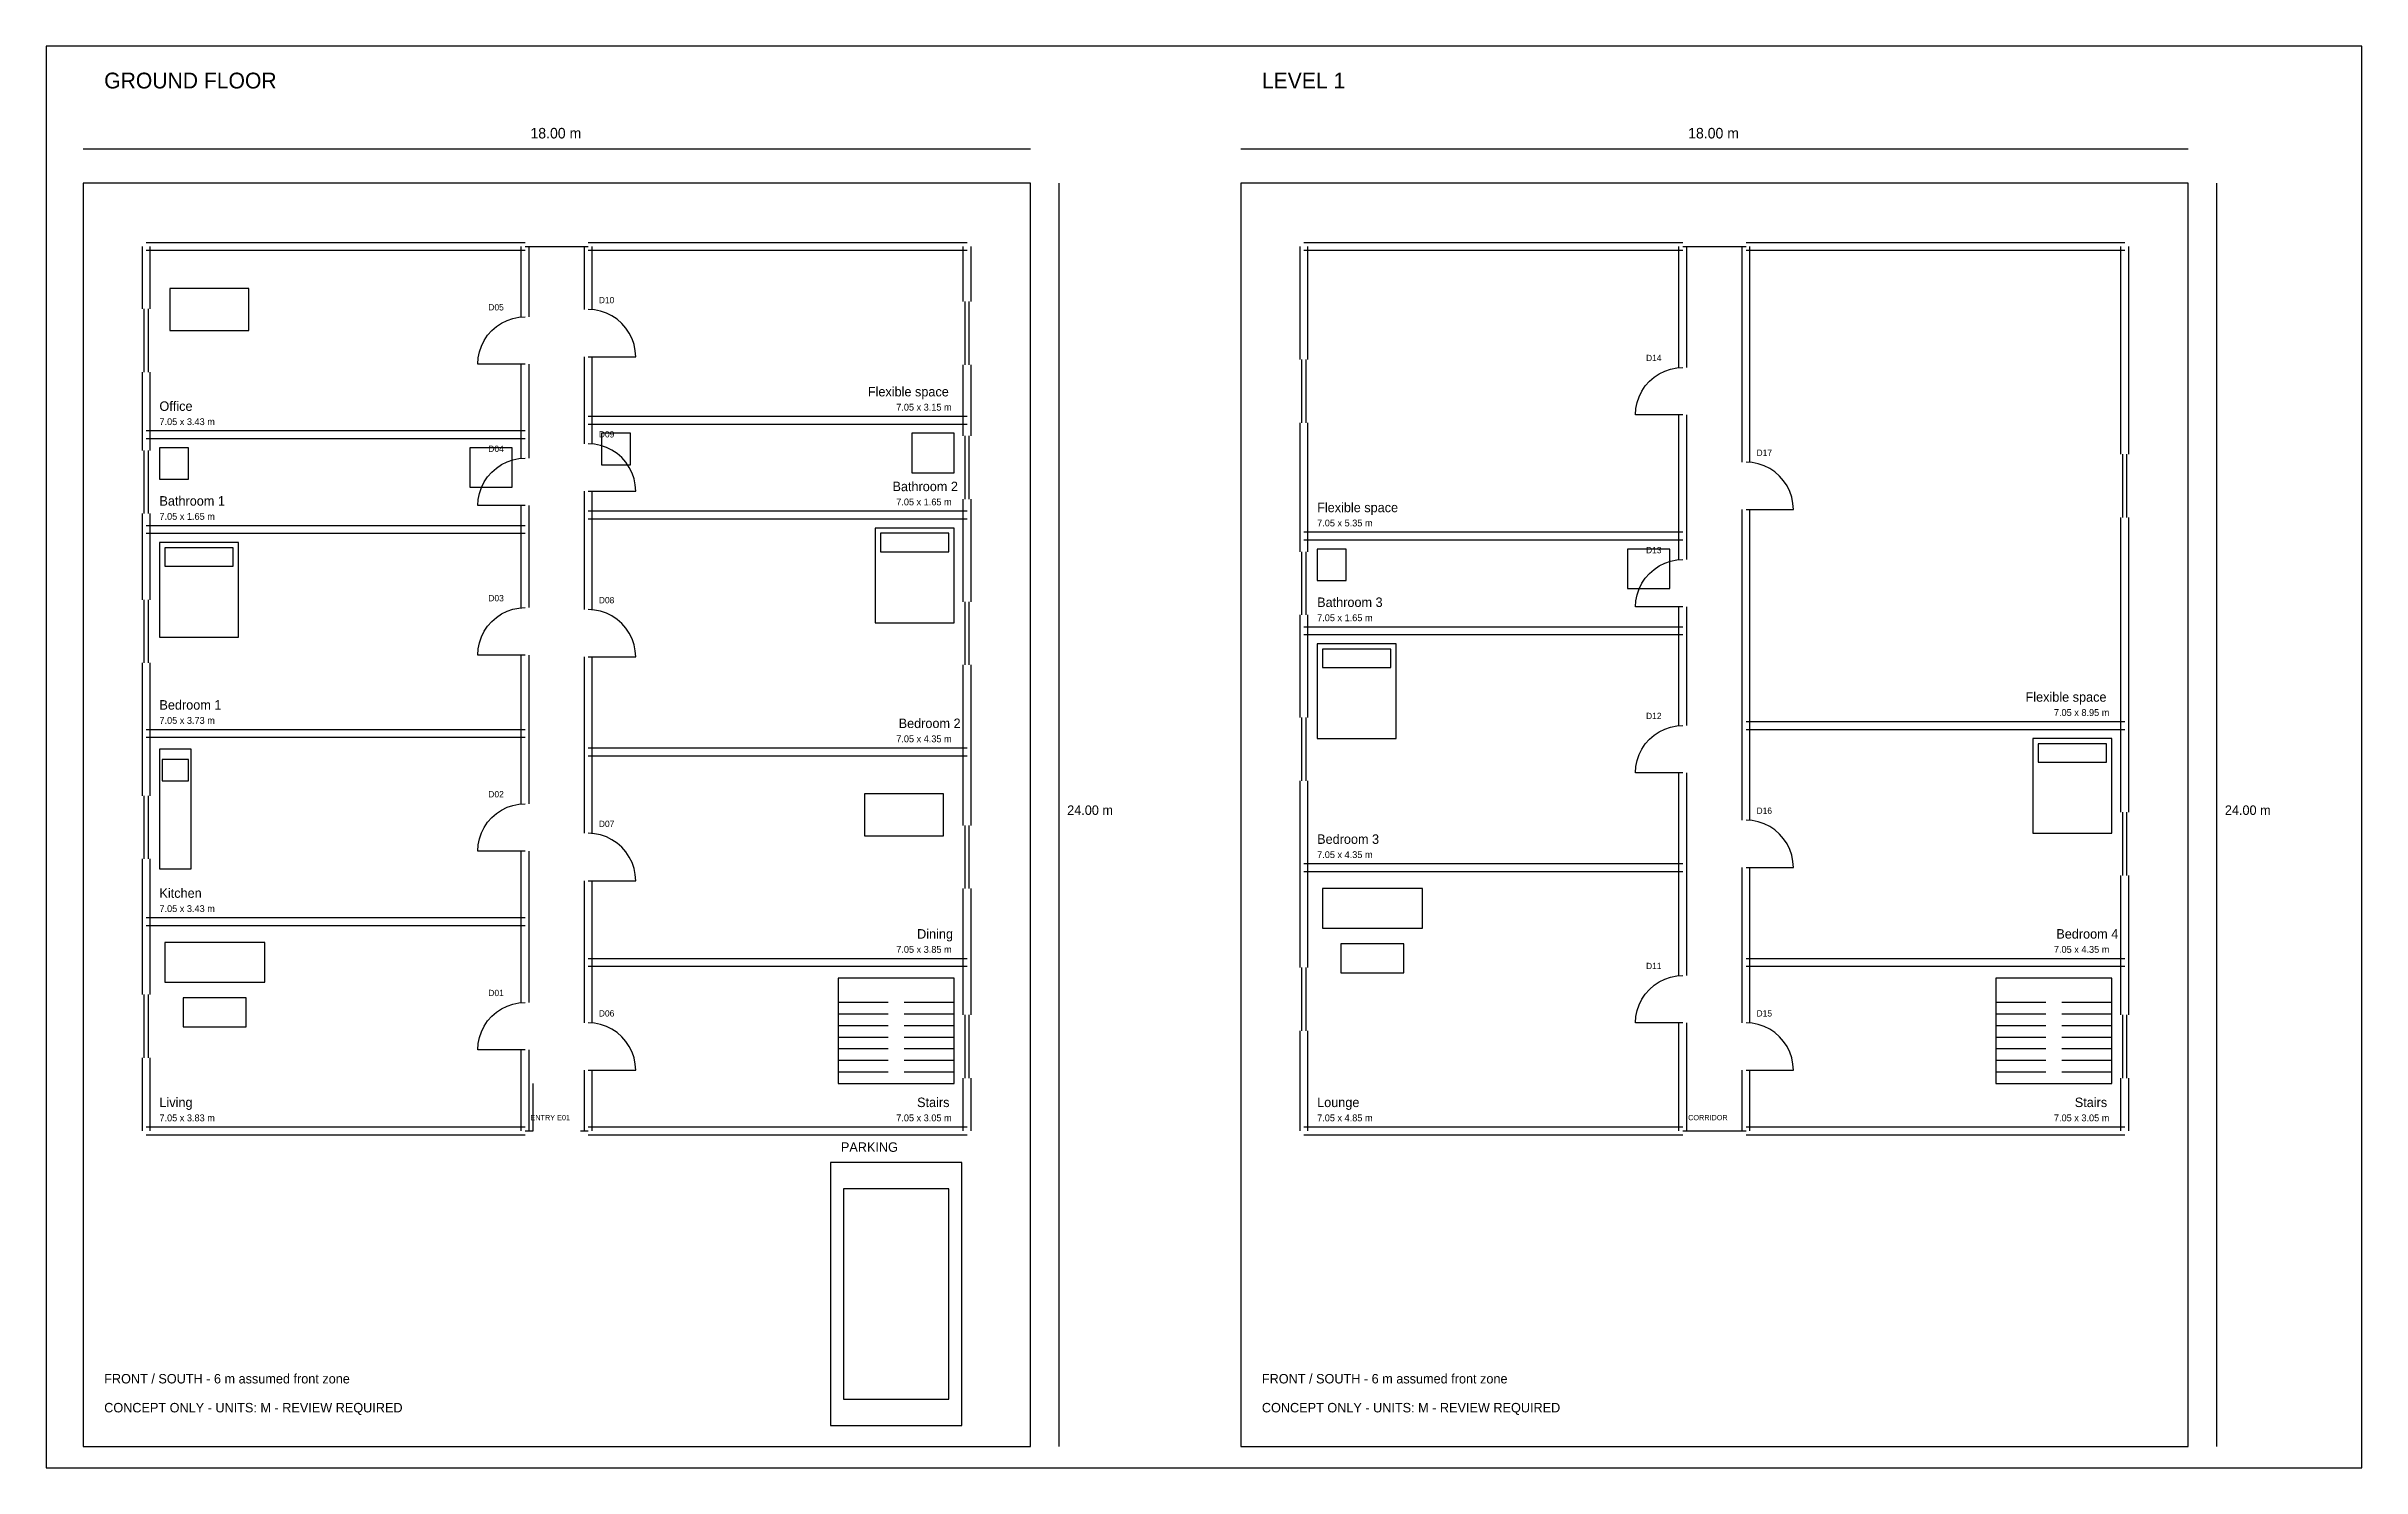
# Model space of a CAD drawing. Extents: x -0.7 to 43.3, y -0.4 to 26.6.
import ezdxf

# ---------------------------------------------------------------- set-up
doc = ezdxf.new("R2010")
doc.units = 0
for name, color, linetype in [('DIMENSIONS', 2, 'CONTINUOUS'), ('DOORS', 3, 'CONTINUOUS'), ('FRAME', 8, 'CONTINUOUS'), ('FURNITURE', 8, 'CONTINUOUS'), ('LABELS', 7, 'CONTINUOUS'), ('PLOT', 8, 'CONTINUOUS'), ('SITE', 3, 'CONTINUOUS'), ('STAIRS', 6, 'CONTINUOUS'), ('WALLS', 7, 'CONTINUOUS'), ('WINDOWS', 4, 'CONTINUOUS')]:
    doc.layers.add(name, color=color, linetype=linetype)

msp = doc.modelspace()

# ---------------------------------------------------------------- linework, layer by layer
at = {"layer": 'DIMENSIONS'}
for p, q in [((0, 24.65), (18, 24.65)), ((22, 24.65), (40, 24.65)), ((18.55, 0), (18.55, 24)), ((40.55, 0), (40.55, 24))]:
    msp.add_line(p, q, dxfattribs=at)
at = {"layer": 'DOORS'}
for p, q in [((9.7175, 21.5923), (9.6, 21.6)), ((9.8329, 21.5693), (9.7175, 21.5923)), ((9.9444, 21.5315), (9.8329, 21.5693)), ((7.686, 21.1104), (7.7636, 21.1989)), ((7.7636, 21.1989), (7.8521, 21.2765)), ((7.8521, 21.2765), (7.95, 21.3419)), ((7.95, 21.3419), (8.0556, 21.394)), ((8.0556, 21.394), (8.1671, 21.4318)), ((8.1671, 21.4318), (8.2825, 21.4548)), ((8.2825, 21.4548), (8.4, 21.4625)), ((10.05, 21.4794), (9.9444, 21.5315)), ((10.1479, 21.414), (10.05, 21.4794)), ((10.2364, 21.3364), (10.1479, 21.414)), ((10.314, 21.2479), (10.2364, 21.3364)), ((10.3794, 21.15), (10.314, 21.2479)), ((10.4315, 21.0444), (10.3794, 21.15)), ((7.5, 20.5625), (7.5077, 20.68)), ((7.5077, 20.68), (7.5307, 20.7954)), ((7.5307, 20.7954), (7.5685, 20.9069)), ((7.5685, 20.9069), (7.6206, 21.0125)), ((7.6206, 21.0125), (7.686, 21.1104)), ((9.6, 20.7), (10.5, 20.7)), ((10.4693, 20.9329), (10.4315, 21.0444)), ((10.4923, 20.8175), (10.4693, 20.9329)), ((10.5, 20.7), (10.4923, 20.8175)), ((8.4, 20.5625), (7.5, 20.5625)), ((29.7636, 20.2364), (29.8521, 20.314)), ((29.8521, 20.314), (29.95, 20.3794)), ((29.95, 20.3794), (30.0556, 20.4315)), ((30.0556, 20.4315), (30.1671, 20.4693)), ((30.1671, 20.4693), (30.2825, 20.4923)), ((30.2825, 20.4923), (30.4, 20.5)), ((29.5077, 19.7175), (29.5307, 19.8329)), ((29.5307, 19.8329), (29.5685, 19.9444)), ((29.5685, 19.9444), (29.6206, 20.05)), ((29.6206, 20.05), (29.686, 20.1479)), ((29.686, 20.1479), (29.7636, 20.2364)), ((29.5, 19.6), (29.5077, 19.7175)), ((30.4, 19.6), (29.5, 19.6)), ((9.7175, 19.0423), (9.6, 19.05)), ((9.8329, 19.0193), (9.7175, 19.0423)), ((9.9444, 18.9815), (9.8329, 19.0193)), ((10.05, 18.9294), (9.9444, 18.9815)), ((10.1479, 18.864), (10.05, 18.9294)), ((7.686, 18.4229), (7.7636, 18.5114)), ((7.7636, 18.5114), (7.8521, 18.589)), ((7.8521, 18.589), (7.95, 18.6544)), ((7.95, 18.6544), (8.0556, 18.7065)), ((8.0556, 18.7065), (8.1671, 18.7443)), ((8.1671, 18.7443), (8.2825, 18.7673)), ((8.2825, 18.7673), (8.4, 18.775)), ((10.2364, 18.7864), (10.1479, 18.864)), ((10.314, 18.6979), (10.2364, 18.7864)), ((10.3794, 18.6), (10.314, 18.6979)), ((10.4315, 18.4944), (10.3794, 18.6)), ((10.4693, 18.3829), (10.4315, 18.4944)), ((31.7175, 18.6923), (31.6, 18.7)), ((31.8329, 18.6693), (31.7175, 18.6923)), ((31.9444, 18.6315), (31.8329, 18.6693)), ((32.05, 18.5794), (31.9444, 18.6315)), ((32.1479, 18.514), (32.05, 18.5794)), ((32.2364, 18.4364), (32.1479, 18.514)), ((7.5077, 17.9925), (7.5307, 18.1079)), ((7.5307, 18.1079), (7.5685, 18.2194)), ((7.5685, 18.2194), (7.6206, 18.325)), ((7.6206, 18.325), (7.686, 18.4229)), ((9.6, 18.15), (10.5, 18.15)), ((10.4923, 18.2675), (10.4693, 18.3829)), ((10.5, 18.15), (10.4923, 18.2675)), ((32.314, 18.3479), (32.2364, 18.4364)), ((32.3794, 18.25), (32.314, 18.3479)), ((32.4315, 18.1444), (32.3794, 18.25)), ((32.4693, 18.0329), (32.4315, 18.1444)), ((7.5, 17.875), (7.5077, 17.9925)), ((8.4, 17.875), (7.5, 17.875)), ((31.6, 17.8), (32.5, 17.8)), ((32.4923, 17.9175), (32.4693, 18.0329)), ((32.5, 17.8), (32.4923, 17.9175)), ((29.8521, 16.664), (29.95, 16.7294)), ((29.95, 16.7294), (30.0556, 16.7815)), ((30.0556, 16.7815), (30.1671, 16.8193)), ((30.1671, 16.8193), (30.2825, 16.8423)), ((30.2825, 16.8423), (30.4, 16.85)), ((29.5307, 16.1829), (29.5685, 16.2944)), ((29.5685, 16.2944), (29.6206, 16.4)), ((29.6206, 16.4), (29.686, 16.4979)), ((29.686, 16.4979), (29.7636, 16.5864)), ((29.7636, 16.5864), (29.8521, 16.664)), ((7.95, 15.8169), (8.0556, 15.869)), ((8.0556, 15.869), (8.1671, 15.9068)), ((8.1671, 15.9068), (8.2825, 15.9298)), ((8.2825, 15.9298), (8.4, 15.9375)), ((9.7175, 15.8923), (9.6, 15.9)), ((9.8329, 15.8693), (9.7175, 15.8923)), ((9.9444, 15.8315), (9.8329, 15.8693)), ((29.5, 15.95), (29.5077, 16.0675)), ((30.4, 15.95), (29.5, 15.95)), ((29.5077, 16.0675), (29.5307, 16.1829)), ((7.5685, 15.3819), (7.6206, 15.4875)), ((7.6206, 15.4875), (7.686, 15.5854)), ((7.686, 15.5854), (7.7636, 15.6739)), ((7.7636, 15.6739), (7.8521, 15.7515)), ((7.8521, 15.7515), (7.95, 15.8169)), ((10.05, 15.7794), (9.9444, 15.8315)), ((10.1479, 15.714), (10.05, 15.7794)), ((10.2364, 15.6364), (10.1479, 15.714)), ((10.314, 15.5479), (10.2364, 15.6364)), ((10.3794, 15.45), (10.314, 15.5479)), ((10.4315, 15.3444), (10.3794, 15.45)), ((7.5, 15.0375), (7.5077, 15.155)), ((8.4, 15.0375), (7.5, 15.0375)), ((7.5077, 15.155), (7.5307, 15.2704)), ((7.5307, 15.2704), (7.5685, 15.3819)), ((9.6, 15), (10.5, 15)), ((10.4693, 15.2329), (10.4315, 15.3444)), ((10.4923, 15.1175), (10.4693, 15.2329)), ((10.5, 15), (10.4923, 15.1175)), ((30.0556, 13.6315), (30.1671, 13.6693)), ((30.1671, 13.6693), (30.2825, 13.6923)), ((30.2825, 13.6923), (30.4, 13.7)), ((29.5685, 13.1444), (29.6206, 13.25)), ((29.6206, 13.25), (29.686, 13.3479)), ((29.686, 13.3479), (29.7636, 13.4364)), ((29.7636, 13.4364), (29.8521, 13.514)), ((29.8521, 13.514), (29.95, 13.5794)), ((29.95, 13.5794), (30.0556, 13.6315)), ((29.5, 12.8), (29.5077, 12.9175)), ((30.4, 12.8), (29.5, 12.8)), ((29.5077, 12.9175), (29.5307, 13.0329)), ((29.5307, 13.0329), (29.5685, 13.1444)), ((7.686, 11.8604), (7.7636, 11.9489)), ((7.7636, 11.9489), (7.8521, 12.0265)), ((7.8521, 12.0265), (7.95, 12.0919)), ((7.95, 12.0919), (8.0556, 12.144)), ((8.0556, 12.144), (8.1671, 12.1818)), ((8.1671, 12.1818), (8.2825, 12.2048)), ((8.2825, 12.2048), (8.4, 12.2125)), ((31.7175, 11.8923), (31.6, 11.9)), ((31.8329, 11.8693), (31.7175, 11.8923)), ((7.5077, 11.43), (7.5307, 11.5454)), ((7.5307, 11.5454), (7.5685, 11.6569)), ((7.5685, 11.6569), (7.6206, 11.7625)), ((7.6206, 11.7625), (7.686, 11.8604)), ((9.7175, 11.6423), (9.6, 11.65)), ((9.8329, 11.6193), (9.7175, 11.6423)), ((9.9444, 11.5815), (9.8329, 11.6193)), ((10.05, 11.5294), (9.9444, 11.5815)), ((10.1479, 11.464), (10.05, 11.5294)), ((10.2364, 11.3864), (10.1479, 11.464)), ((31.9444, 11.8315), (31.8329, 11.8693)), ((32.05, 11.7794), (31.9444, 11.8315)), ((32.1479, 11.714), (32.05, 11.7794)), ((32.2364, 11.6364), (32.1479, 11.714)), ((32.314, 11.5479), (32.2364, 11.6364)), ((32.3794, 11.45), (32.314, 11.5479)), ((32.4315, 11.3444), (32.3794, 11.45)), ((7.5, 11.3125), (7.5077, 11.43)), ((8.4, 11.3125), (7.5, 11.3125)), ((10.314, 11.2979), (10.2364, 11.3864)), ((10.3794, 11.2), (10.314, 11.2979)), ((10.4315, 11.0944), (10.3794, 11.2)), ((10.4693, 10.9829), (10.4315, 11.0944)), ((31.6, 11), (32.5, 11)), ((32.4693, 11.2329), (32.4315, 11.3444)), ((32.4923, 11.1175), (32.4693, 11.2329)), ((32.5, 11), (32.4923, 11.1175)), ((9.6, 10.75), (10.5, 10.75)), ((10.4923, 10.8675), (10.4693, 10.9829)), ((10.5, 10.75), (10.4923, 10.8675)), ((29.8521, 8.764), (29.95, 8.8294)), ((29.95, 8.8294), (30.0556, 8.8815)), ((30.0556, 8.8815), (30.1671, 8.9193)), ((30.1671, 8.9193), (30.2825, 8.9423)), ((30.2825, 8.9423), (30.4, 8.95)), ((7.95, 8.3169), (8.0556, 8.369)), ((8.0556, 8.369), (8.1671, 8.4068)), ((8.1671, 8.4068), (8.2825, 8.4298)), ((8.2825, 8.4298), (8.4, 8.4375)), ((29.5307, 8.2829), (29.5685, 8.3944)), ((29.5685, 8.3944), (29.6206, 8.5)), ((29.6206, 8.5), (29.686, 8.5979)), ((29.686, 8.5979), (29.7636, 8.6864)), ((29.7636, 8.6864), (29.8521, 8.764)), ((7.5685, 7.8819), (7.6206, 7.9875)), ((7.6206, 7.9875), (7.686, 8.0854)), ((7.686, 8.0854), (7.7636, 8.1739)), ((7.7636, 8.1739), (7.8521, 8.2515)), ((7.8521, 8.2515), (7.95, 8.3169)), ((9.7175, 8.0423), (9.6, 8.05)), ((9.8329, 8.0193), (9.7175, 8.0423)), ((9.9444, 7.9815), (9.8329, 8.0193)), ((10.05, 7.9294), (9.9444, 7.9815)), ((10.1479, 7.864), (10.05, 7.9294)), ((29.5, 8.05), (29.5077, 8.1675)), ((30.4, 8.05), (29.5, 8.05)), ((29.5077, 8.1675), (29.5307, 8.2829)), ((31.7175, 8.0423), (31.6, 8.05)), ((31.8329, 8.0193), (31.7175, 8.0423)), ((31.9444, 7.9815), (31.8329, 8.0193)), ((32.05, 7.9294), (31.9444, 7.9815)), ((32.1479, 7.864), (32.05, 7.9294)), ((7.5, 7.5375), (7.5077, 7.655)), ((8.4, 7.5375), (7.5, 7.5375)), ((7.5077, 7.655), (7.5307, 7.7704)), ((7.5307, 7.7704), (7.5685, 7.8819)), ((10.2364, 7.7864), (10.1479, 7.864)), ((10.314, 7.6979), (10.2364, 7.7864)), ((10.3794, 7.6), (10.314, 7.6979)), ((10.4315, 7.4944), (10.3794, 7.6)), ((10.4693, 7.3829), (10.4315, 7.4944)), ((32.2364, 7.7864), (32.1479, 7.864)), ((32.314, 7.6979), (32.2364, 7.7864)), ((32.3794, 7.6), (32.314, 7.6979)), ((32.4315, 7.4944), (32.3794, 7.6)), ((32.4693, 7.3829), (32.4315, 7.4944)), ((9.6, 7.15), (10.5, 7.15)), ((10.4923, 7.2675), (10.4693, 7.3829)), ((10.5, 7.15), (10.4923, 7.2675)), ((31.6, 7.15), (32.5, 7.15)), ((32.4923, 7.2675), (32.4693, 7.3829)), ((32.5, 7.15), (32.4923, 7.2675)), ((8.55, 6), (8.55, 6.9))]:
    msp.add_line(p, q, dxfattribs=at)
at = {"layer": 'FRAME'}
for p, q in [((43.3, 26.6), (-0.7, 26.6)), ((-0.7, 26.6), (-0.7, -0.4)), ((43.3, -0.4), (43.3, 26.6)), ((-0.7, -0.4), (43.3, -0.4))]:
    msp.add_line(p, q, dxfattribs=at)
at = {"layer": 'FURNITURE'}
for p, q in [((3.15, 22), (1.65, 22)), ((1.65, 22), (1.65, 21.2)), ((3.15, 21.2), (3.15, 22)), ((1.65, 21.2), (3.15, 21.2)), ((2, 18.975), (1.45, 18.975)), ((1.45, 18.975), (1.45, 18.375)), ((2, 18.375), (2, 18.975)), ((8.15, 18.975), (7.35, 18.975)), ((7.35, 18.975), (7.35, 18.225)), ((8.15, 18.225), (8.15, 18.975)), ((10.4, 19.25), (9.85, 19.25)), ((9.85, 19.25), (9.85, 18.65)), ((10.4, 18.65), (10.4, 19.25)), ((16.55, 19.25), (15.75, 19.25)), ((15.75, 19.25), (15.75, 18.5)), ((16.55, 18.5), (16.55, 19.25)), ((9.85, 18.65), (10.4, 18.65)), ((15.75, 18.5), (16.55, 18.5)), ((1.45, 18.375), (2, 18.375)), ((7.35, 18.225), (8.15, 18.225)), ((2.95, 17.175), (1.45, 17.175)), ((1.45, 17.175), (1.45, 15.375)), ((2.95, 15.375), (2.95, 17.175)), ((16.55, 17.45), (15.05, 17.45)), ((15.05, 17.45), (15.05, 15.65)), ((16.45, 17.35), (15.15, 17.35)), ((15.15, 17.35), (15.15, 17)), ((16.45, 17), (16.45, 17.35)), ((16.55, 15.65), (16.55, 17.45)), ((2.85, 17.075), (1.55, 17.075)), ((1.55, 17.075), (1.55, 16.725)), ((1.55, 16.725), (2.85, 16.725)), ((2.85, 16.725), (2.85, 17.075)), ((15.15, 17), (16.45, 17)), ((24, 17.05), (23.45, 17.05)), ((23.45, 17.05), (23.45, 16.45)), ((24, 16.45), (24, 17.05)), ((30.15, 17.05), (29.35, 17.05)), ((29.35, 17.05), (29.35, 16.3)), ((30.15, 16.3), (30.15, 17.05)), ((23.45, 16.45), (24, 16.45)), ((29.35, 16.3), (30.15, 16.3)), ((15.05, 15.65), (16.55, 15.65)), ((1.45, 15.375), (2.95, 15.375)), ((24.95, 15.25), (23.45, 15.25)), ((23.45, 15.25), (23.45, 13.45)), ((24.85, 15.15), (23.55, 15.15)), ((23.55, 15.15), (23.55, 14.8)), ((24.85, 14.8), (24.85, 15.15)), ((24.95, 13.45), (24.95, 15.25)), ((23.55, 14.8), (24.85, 14.8)), ((2.05, 13.25), (1.45, 13.25)), ((1.45, 13.25), (1.45, 10.975)), ((2.05, 10.975), (2.05, 13.25)), ((23.45, 13.45), (24.95, 13.45)), ((38.55, 13.45), (37.05, 13.45)), ((37.05, 13.45), (37.05, 11.65)), ((38.45, 13.35), (37.15, 13.35)), ((37.15, 13.35), (37.15, 13)), ((38.45, 13), (38.45, 13.35)), ((38.55, 11.65), (38.55, 13.45)), ((2, 13.05), (1.5, 13.05)), ((1.5, 13.05), (1.5, 12.65)), ((2, 12.65), (2, 13.05)), ((37.15, 13), (38.45, 13)), ((1.5, 12.65), (2, 12.65)), ((16.35, 12.4), (14.85, 12.4)), ((14.85, 12.4), (14.85, 11.6)), ((16.35, 11.6), (16.35, 12.4)), ((14.85, 11.6), (16.35, 11.6)), ((37.05, 11.65), (38.55, 11.65)), ((1.45, 10.975), (2.05, 10.975)), ((25.45, 10.6), (23.55, 10.6)), ((23.55, 10.6), (23.55, 9.85)), ((25.45, 9.85), (25.45, 10.6)), ((23.55, 9.85), (25.45, 9.85)), ((3.45, 9.575), (1.55, 9.575)), ((1.55, 9.575), (1.55, 8.825)), ((3.45, 8.825), (3.45, 9.575)), ((25.1, 9.55), (23.9, 9.55)), ((23.9, 9.55), (23.9, 9)), ((25.1, 9), (25.1, 9.55)), ((1.55, 8.825), (3.45, 8.825)), ((23.9, 9), (25.1, 9)), ((3.1, 8.525), (1.9, 8.525)), ((1.9, 8.525), (1.9, 7.975)), ((3.1, 7.975), (3.1, 8.525)), ((1.9, 7.975), (3.1, 7.975)), ((16.45, 4.9), (14.45, 4.9)), ((14.45, 4.9), (14.45, 0.9)), ((16.45, 0.9), (16.45, 4.9)), ((14.45, 0.9), (16.45, 0.9))]:
    msp.add_line(p, q, dxfattribs=at)
at = {"layer": 'PLOT'}
for p, q in [((18, 24), (0, 24)), ((0, 24), (0, 0)), ((18, 0), (18, 24)), ((40, 24), (22, 24)), ((22, 24), (22, 0)), ((40, 0), (40, 24)), ((0, 0), (18, 0)), ((22, 0), (40, 0))]:
    msp.add_line(p, q, dxfattribs=at)
at = {"layer": 'SITE'}
for p, q in [((16.7, 5.4), (14.2, 5.4)), ((14.2, 5.4), (14.2, 0.4)), ((16.7, 0.4), (16.7, 5.4)), ((14.2, 0.4), (16.7, 0.4))]:
    msp.add_line(p, q, dxfattribs=at)
at = {"layer": 'STAIRS'}
for p, q in [((16.55, 8.9), (14.35, 8.9)), ((14.35, 8.9), (14.35, 6.9)), ((16.55, 6.9), (16.55, 8.9)), ((38.55, 8.9), (36.35, 8.9)), ((36.35, 8.9), (36.35, 6.9)), ((38.55, 6.9), (38.55, 8.9)), ((14.35, 8.44), (15.3, 8.44)), ((15.6, 8.44), (16.55, 8.44)), ((36.35, 8.44), (37.3, 8.44)), ((37.6, 8.44), (38.55, 8.44)), ((14.35, 8.22), (15.3, 8.22)), ((14.35, 8), (15.3, 8)), ((15.6, 8.22), (16.55, 8.22)), ((15.6, 8), (16.55, 8)), ((36.35, 8.22), (37.3, 8.22)), ((36.35, 8), (37.3, 8)), ((37.6, 8.22), (38.55, 8.22)), ((37.6, 8), (38.55, 8)), ((14.35, 7.78), (15.3, 7.78)), ((14.35, 7.56), (15.3, 7.56)), ((15.6, 7.78), (16.55, 7.78)), ((15.6, 7.56), (16.55, 7.56)), ((36.35, 7.78), (37.3, 7.78)), ((36.35, 7.56), (37.3, 7.56)), ((37.6, 7.78), (38.55, 7.78)), ((37.6, 7.56), (38.55, 7.56)), ((14.35, 7.34), (15.3, 7.34)), ((14.35, 7.12), (15.3, 7.12)), ((15.6, 7.34), (16.55, 7.34)), ((15.6, 7.12), (16.55, 7.12)), ((36.35, 7.34), (37.3, 7.34)), ((36.35, 7.12), (37.3, 7.12)), ((37.6, 7.34), (38.55, 7.34)), ((37.6, 7.12), (38.55, 7.12)), ((14.35, 6.9), (16.55, 6.9)), ((14.35, 6.9), (15.3, 6.9)), ((15.6, 6.9), (16.55, 6.9)), ((36.35, 6.9), (38.55, 6.9)), ((36.35, 6.9), (37.3, 6.9)), ((37.6, 6.9), (38.55, 6.9))]:
    msp.add_line(p, q, dxfattribs=at)
at = {"layer": 'WALLS'}
for p, q in [((1.125, 21.6125), (1.125, 22.8)), ((1.2, 22.875), (8.4, 22.875)), ((1.2, 22.725), (8.4, 22.725)), ((1.275, 21.6125), (1.275, 22.8)), ((8.325, 21.4625), (8.325, 22.8)), ((8.4, 22.8), (9.6, 22.8)), ((8.475, 21.4625), (8.475, 22.8)), ((9.525, 21.6), (9.525, 22.8)), ((9.6, 22.875), (16.8, 22.875)), ((9.6, 22.725), (16.8, 22.725)), ((9.675, 21.6), (9.675, 22.8)), ((16.725, 21.75), (16.725, 22.8)), ((16.875, 21.75), (16.875, 22.8)), ((23.125, 20.65), (23.125, 22.8)), ((23.2, 22.875), (30.4, 22.875)), ((23.2, 22.725), (30.4, 22.725)), ((23.275, 20.65), (23.275, 22.8)), ((30.325, 20.5), (30.325, 22.8)), ((30.4, 22.8), (31.6, 22.8)), ((30.475, 20.5), (30.475, 22.8)), ((31.525, 18.7), (31.525, 22.8)), ((31.6, 22.875), (38.8, 22.875)), ((31.6, 22.725), (38.8, 22.725)), ((31.675, 18.7), (31.675, 22.8)), ((38.725, 18.85), (38.725, 22.8)), ((38.875, 18.85), (38.875, 22.8)), ((9.525, 19.5), (9.525, 20.7)), ((9.675, 19.5), (9.675, 20.7)), ((1.125, 19.225), (1.125, 20.4125)), ((1.275, 19.225), (1.275, 20.4125)), ((8.325, 19.225), (8.325, 20.5625)), ((8.475, 19.225), (8.475, 20.5625)), ((16.725, 19.5), (16.725, 20.55)), ((16.875, 19.5), (16.875, 20.55)), ((9.525, 19.05), (9.525, 19.5)), ((9.6, 19.575), (16.8, 19.575)), ((9.6, 19.425), (16.8, 19.425)), ((9.675, 19.05), (9.675, 19.5)), ((16.725, 19.2), (16.725, 19.5)), ((16.875, 19.2), (16.875, 19.5)), ((23.125, 17.3), (23.125, 19.45)), ((23.275, 17.3), (23.275, 19.45)), ((30.325, 17.3), (30.325, 19.6)), ((30.475, 17.3), (30.475, 19.6)), ((1.125, 18.925), (1.125, 19.225)), ((1.2, 19.3), (8.4, 19.3)), ((1.2, 19.15), (8.4, 19.15)), ((1.275, 18.925), (1.275, 19.225)), ((8.325, 18.775), (8.325, 19.225)), ((8.475, 18.775), (8.475, 19.225)), ((9.525, 17.7), (9.525, 18.15)), ((9.675, 17.7), (9.675, 18.15)), ((1.125, 17.425), (1.125, 17.725)), ((1.275, 17.425), (1.275, 17.725)), ((8.325, 17.425), (8.325, 17.875)), ((8.475, 17.425), (8.475, 17.875)), ((9.525, 15.9), (9.525, 17.7)), ((9.6, 17.775), (16.8, 17.775)), ((9.6, 17.625), (16.8, 17.625)), ((9.675, 15.9), (9.675, 17.7)), ((16.725, 17.7), (16.725, 18)), ((16.725, 16.05), (16.725, 17.7)), ((16.875, 17.7), (16.875, 18)), ((16.875, 16.05), (16.875, 17.7)), ((31.525, 13.7), (31.525, 17.8)), ((31.675, 13.7), (31.675, 17.8)), ((38.725, 13.7), (38.725, 17.65)), ((38.875, 13.7), (38.875, 17.65)), ((1.125, 16.0875), (1.125, 17.425)), ((1.2, 17.5), (8.4, 17.5)), ((1.2, 17.35), (8.4, 17.35)), ((1.275, 16.0875), (1.275, 17.425)), ((8.325, 15.9375), (8.325, 17.425)), ((8.475, 15.9375), (8.475, 17.425)), ((23.125, 17), (23.125, 17.3)), ((23.2, 17.375), (30.4, 17.375)), ((23.2, 17.225), (30.4, 17.225)), ((23.275, 17), (23.275, 17.3)), ((30.325, 16.85), (30.325, 17.3)), ((30.475, 16.85), (30.475, 17.3)), ((30.325, 15.5), (30.325, 15.95)), ((30.475, 15.5), (30.475, 15.95)), ((23.125, 15.5), (23.125, 15.8)), ((23.125, 13.85), (23.125, 15.5)), ((23.2, 15.575), (30.4, 15.575)), ((23.2, 15.425), (30.4, 15.425)), ((23.275, 15.5), (23.275, 15.8)), ((23.275, 13.85), (23.275, 15.5)), ((30.325, 13.7), (30.325, 15.5)), ((30.475, 13.7), (30.475, 15.5)), ((8.325, 13.55), (8.325, 15.0375)), ((8.475, 13.55), (8.475, 15.0375)), ((9.525, 13.2), (9.525, 15)), ((9.675, 13.2), (9.675, 15)), ((1.125, 13.55), (1.125, 14.8875)), ((1.275, 13.55), (1.275, 14.8875)), ((16.725, 13.2), (16.725, 14.85)), ((16.875, 13.2), (16.875, 14.85)), ((31.525, 11.9), (31.525, 13.7)), ((31.6, 13.775), (38.8, 13.775)), ((31.675, 11.9), (31.675, 13.7)), ((38.725, 12.05), (38.725, 13.7)), ((38.875, 12.05), (38.875, 13.7)), ((1.125, 12.3625), (1.125, 13.55)), ((1.2, 13.625), (8.4, 13.625)), ((1.2, 13.475), (8.4, 13.475)), ((1.275, 12.3625), (1.275, 13.55)), ((8.325, 12.2125), (8.325, 13.55)), ((8.475, 12.2125), (8.475, 13.55)), ((9.525, 11.65), (9.525, 13.2)), ((9.6, 13.275), (16.8, 13.275)), ((9.675, 11.65), (9.675, 13.2)), ((16.725, 11.8), (16.725, 13.2)), ((16.875, 11.8), (16.875, 13.2)), ((31.6, 13.625), (38.8, 13.625)), ((9.6, 13.125), (16.8, 13.125)), ((30.325, 11), (30.325, 12.8)), ((30.475, 11), (30.475, 12.8)), ((23.125, 11), (23.125, 12.65)), ((23.275, 11), (23.275, 12.65)), ((1.125, 9.975), (1.125, 11.1625)), ((1.275, 9.975), (1.275, 11.1625)), ((8.325, 9.975), (8.325, 11.3125)), ((8.475, 9.975), (8.475, 11.3125)), ((23.125, 9.1), (23.125, 11)), ((23.2, 11.075), (30.4, 11.075)), ((23.275, 9.1), (23.275, 11)), ((30.325, 8.95), (30.325, 11)), ((30.475, 8.95), (30.475, 11)), ((31.525, 9.2), (31.525, 11)), ((31.675, 9.2), (31.675, 11)), ((9.525, 9.2), (9.525, 10.75)), ((9.675, 9.2), (9.675, 10.75)), ((16.725, 9.2), (16.725, 10.6)), ((16.875, 9.2), (16.875, 10.6)), ((23.2, 10.925), (30.4, 10.925)), ((38.725, 9.2), (38.725, 10.85)), ((38.875, 9.2), (38.875, 10.85)), ((1.125, 8.5875), (1.125, 9.975)), ((1.2, 10.05), (8.4, 10.05)), ((1.2, 9.9), (8.4, 9.9)), ((1.275, 8.5875), (1.275, 9.975)), ((8.325, 8.4375), (8.325, 9.975)), ((8.475, 8.4375), (8.475, 9.975)), ((9.6, 9.275), (16.8, 9.275)), ((31.6, 9.275), (38.8, 9.275)), ((9.525, 8.05), (9.525, 9.2)), ((9.6, 9.125), (16.8, 9.125)), ((9.675, 8.05), (9.675, 9.2)), ((16.725, 8.2), (16.725, 9.2)), ((16.875, 8.2), (16.875, 9.2)), ((31.525, 8.05), (31.525, 9.2)), ((31.6, 9.125), (38.8, 9.125)), ((31.675, 8.05), (31.675, 9.2)), ((38.725, 8.2), (38.725, 9.2)), ((38.875, 8.2), (38.875, 9.2)), ((30.325, 6), (30.325, 8.05)), ((30.475, 6), (30.475, 8.05)), ((8.325, 6), (8.325, 7.5375)), ((8.475, 6), (8.475, 7.5375)), ((23.125, 6), (23.125, 7.9)), ((23.275, 6), (23.275, 7.9)), ((1.125, 6), (1.125, 7.3875)), ((1.275, 6), (1.275, 7.3875)), ((9.525, 6), (9.525, 7.15)), ((9.675, 6), (9.675, 7.15)), ((31.525, 6), (31.525, 7.15)), ((31.675, 6), (31.675, 7.15)), ((16.725, 6), (16.725, 7)), ((16.875, 6), (16.875, 7)), ((38.725, 6), (38.725, 7)), ((38.875, 6), (38.875, 7)), ((1.2, 6.075), (8.4, 6.075)), ((1.2, 5.925), (8.4, 5.925)), ((8.4, 6), (8.55, 6)), ((9.45, 6), (9.6, 6)), ((9.6, 6.075), (16.8, 6.075)), ((9.6, 5.925), (16.8, 5.925)), ((23.2, 6.075), (30.4, 6.075)), ((23.2, 5.925), (30.4, 5.925)), ((30.4, 6), (31.6, 6)), ((31.6, 6.075), (38.8, 6.075)), ((31.6, 5.925), (38.8, 5.925))]:
    msp.add_line(p, q, dxfattribs=at)
at = {"layer": 'WINDOWS'}
for p, q in [((1.16, 20.4125), (1.16, 21.6125)), ((1.24, 20.4125), (1.24, 21.6125)), ((16.76, 20.55), (16.76, 21.75)), ((16.84, 20.55), (16.84, 21.75)), ((23.16, 19.45), (23.16, 20.65)), ((23.24, 19.45), (23.24, 20.65)), ((1.16, 17.725), (1.16, 18.925)), ((1.24, 17.725), (1.24, 18.925)), ((16.76, 18), (16.76, 19.2)), ((16.84, 18), (16.84, 19.2)), ((38.76, 17.65), (38.76, 18.85)), ((38.84, 17.65), (38.84, 18.85)), ((23.16, 15.8), (23.16, 17)), ((23.24, 15.8), (23.24, 17)), ((1.16, 14.8875), (1.16, 16.0875)), ((1.24, 14.8875), (1.24, 16.0875)), ((16.76, 14.85), (16.76, 16.05)), ((16.84, 14.85), (16.84, 16.05)), ((23.16, 12.65), (23.16, 13.85)), ((23.24, 12.65), (23.24, 13.85)), ((1.16, 11.1625), (1.16, 12.3625)), ((1.24, 11.1625), (1.24, 12.3625)), ((38.76, 10.85), (38.76, 12.05)), ((38.84, 10.85), (38.84, 12.05)), ((16.76, 10.6), (16.76, 11.8)), ((16.84, 10.6), (16.84, 11.8)), ((23.16, 7.9), (23.16, 9.1)), ((23.24, 7.9), (23.24, 9.1)), ((1.16, 7.3875), (1.16, 8.5875)), ((1.24, 7.3875), (1.24, 8.5875)), ((16.76, 7), (16.76, 8.2)), ((16.84, 7), (16.84, 8.2)), ((38.76, 7), (38.76, 8.2)), ((38.84, 7), (38.84, 8.2))]:
    msp.add_line(p, q, dxfattribs=at)

# ---------------------------------------------------------------- texts
at = {"layer": 'LABELS'}
for s, height, p in [('GROUND FLOOR', 0.3, (0.4, 25.8)), ('LEVEL 1', 0.3, (22.4, 25.8)), ('18.00 m', 0.2, (8.5, 24.85)), ('18.00 m', 0.2, (30.5, 24.85)), ('D05', 0.12, (7.7, 21.5825)), ('D10', 0.12, (9.8, 21.72)), ('D14', 0.12, (29.7, 20.62)), ('Office', 0.18, (1.45, 19.675)), ('Flexible space', 0.18, (14.912, 19.95)), ('7.05 x 3.15 m', 0.13, (15.4515, 19.68)), ('7.05 x 3.43 m', 0.13, (1.45, 19.405)), ('D04', 0.12, (7.7, 18.895)), ('D09', 0.12, (9.8, 19.17)), ('D17', 0.12, (31.8, 18.82)), ('Bathroom 1', 0.18, (1.45, 17.875)), ('Bathroom 2', 0.18, (15.38, 18.15)), ('7.05 x 1.65 m', 0.13, (1.45, 17.605)), ('7.05 x 1.65 m', 0.13, (15.4515, 17.88)), ('7.05 x 5.35 m', 0.13, (23.45, 17.48)), ('Flexible space', 0.18, (23.45, 17.75)), ('D13', 0.12, (29.7, 16.97)), ('D03', 0.12, (7.7, 16.0575)), ('D08', 0.12, (9.8, 16.02)), ('Bathroom 3', 0.18, (23.45, 15.95)), ('7.05 x 1.65 m', 0.13, (23.45, 15.68)), ('Bedroom 1', 0.18, (1.45, 14)), ('Flexible space', 0.18, (36.912, 14.15)), ('7.05 x 3.73 m', 0.13, (1.45, 13.73)), ('Bedroom 2', 0.18, (15.497, 13.65)), ('D12', 0.12, (29.7, 13.82)), ('7.05 x 8.95 m', 0.13, (37.4515, 13.88)), ('7.05 x 4.35 m', 0.13, (15.4515, 13.38)), ('D02', 0.12, (7.7, 12.3325)), ('D07', 0.12, (9.8, 11.77)), ('24.00 m', 0.18, (18.7, 12)), ('D16', 0.12, (31.8, 12.02)), ('24.00 m', 0.18, (40.7, 12)), ('Bedroom 3', 0.18, (23.45, 11.45)), ('7.05 x 4.35 m', 0.13, (23.45, 11.18)), ('Kitchen', 0.18, (1.45, 10.425)), ('7.05 x 3.43 m', 0.13, (1.45, 10.155)), ('Dining', 0.18, (15.848, 9.65)), ('Bedroom 4', 0.18, (37.497, 9.65)), ('7.05 x 3.85 m', 0.13, (15.4515, 9.38)), ('7.05 x 4.35 m', 0.13, (37.4515, 9.38)), ('D11', 0.12, (29.7, 9.07)), ('D01', 0.12, (7.7, 8.5575)), ('D06', 0.12, (9.8, 8.17)), ('D15', 0.12, (31.8, 8.17)), ('Living', 0.18, (1.45, 6.45)), ('Stairs', 0.18, (15.848, 6.45)), ('Lounge', 0.18, (23.45, 6.45)), ('Stairs', 0.18, (37.848, 6.45)), ('7.05 x 3.83 m', 0.13, (1.45, 6.18)), ('ENTRY E01', 0.1, (8.5, 6.2)), ('7.05 x 3.05 m', 0.13, (15.4515, 6.18)), ('7.05 x 4.85 m', 0.13, (23.45, 6.18)), ('CORRIDOR', 0.1, (30.5, 6.2)), ('7.05 x 3.05 m', 0.13, (37.4515, 6.18)), ('PARKING', 0.18, (14.4, 5.6)), ('FRONT / SOUTH - 6 m assumed front zone', 0.18, (0.4, 1.2)), ('FRONT / SOUTH - 6 m assumed front zone', 0.18, (22.4, 1.2)), ('CONCEPT ONLY - UNITS: M - REVIEW REQUIRED', 0.18, (0.4, 0.65)), ('CONCEPT ONLY - UNITS: M - REVIEW REQUIRED', 0.18, (22.4, 0.65))]:
    msp.add_text(s, height=height, dxfattribs=at).set_placement(p)

doc.saveas('drawing.dxf')
